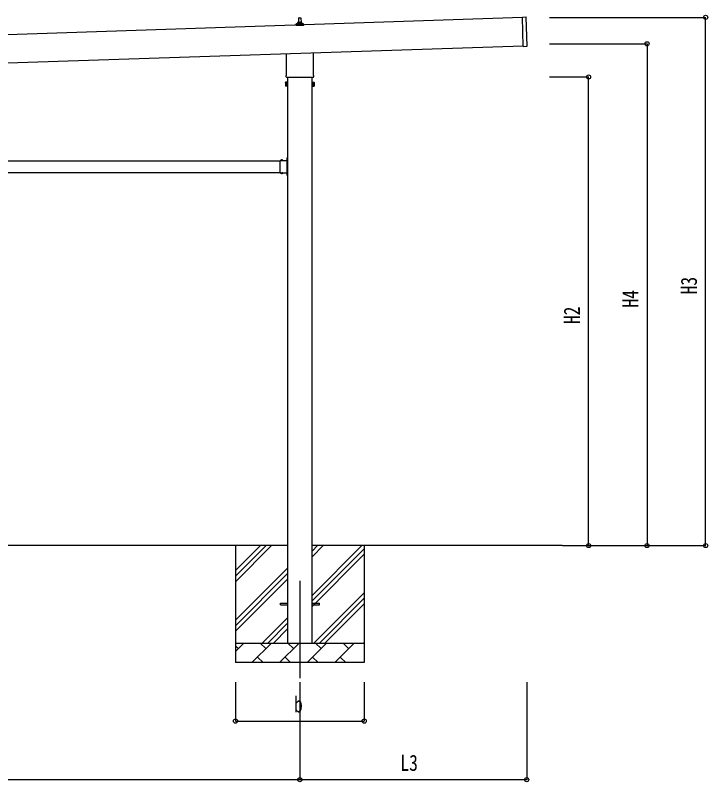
# Model space of a CAD drawing. Units: millimetres, scale not verified. Extents: x -10512 to 10512, y -7425 to 7425.
# Drawn here: x -1136 to 2414, y -3894 to 36 of the extents above; entities that cross this region are included whole.
import ezdxf
from ezdxf.enums import TextEntityAlignment as Align

# ---------------------------------------------------------------- set-up
doc = ezdxf.new("R2010")
doc.units = ezdxf.units.MM
doc.header["$LTSCALE"] = 30
for name, color, linetype in [('0-4_YKK_12', 2, 'Continuous'), ('0-5_YKK_13', 4, 'Continuous'), ('0-6_YKK_A1', 4, 'Continuous'), ('0-7_YKK_D', 6, 'Continuous')]:
    doc.layers.add(name, color=color, linetype=linetype)
doc.styles.add('ＭＳ ゴシック', font='')
doc.styles.get('ＭＳ ゴシック').set_extended_font_data('MS Gothic')

msp = doc.modelspace()

# ---------------------------------------------------------------- linework, layer by layer
at = {"layer": '0-4_YKK_12'}
msp.add_line((322.79, -2863.5), (322.79, -3363.5), dxfattribs=at)
at = {"layer": '0-5_YKK_13'}
for p, q in [((316.79, -0.91), (317.51, 22.62)), ((318.51, 23.59), (327.06, 23.59)), ((328.06, 22.62), (328.79, -0.91)), ((1463.59, 26.47), (1482.58, 27.1)), ((1468.59, -123.45), (1463.59, 26.47)), ((1488.54, -121.78), (1483.61, 26.14)), ((304.54, -16.41), (304.54, -8.69)), ((341.04, -16.41), (304.54, -16.41)), ((304.92, -7.91), (340.66, -7.91)), ((305.3, -7.72), (312.02, -6.09)), ((312.41, -5.91), (333.17, -5.91)), ((312.79, -5.12), (312.79, -0.91)), ((313.79, -0.91), (331.79, -0.91)), ((332.79, -5.12), (332.79, -0.91)), ((340.27, -7.72), (333.55, -6.09)), ((341.04, -16.41), (341.04, -8.69)), ((391.09, -156.33), (391.09, -270.39)), ((1468.59, -123.45), (1487.58, -122.81)), ((254.49, -270.39), (254.49, -160.88)), ((252.79, -279.17), (252.79, -273.67)), ((392.79, -273.67), (392.79, -279.17)), ((248.79, -308.67), (249.55, -307.35)), ((248.79, -308.67), (248.79, -325.67)), ((255.79, -312.26), (249.55, -312.26)), ((390.72, -282.67), (254.85, -282.67)), ((389.79, -312.26), (396.03, -312.26)), ((396.79, -308.67), (396.03, -307.35)), ((396.79, -308.67), (396.79, -325.67)), ((248.79, -325.67), (249.55, -326.98)), ((255.79, -322.07), (249.55, -322.07)), ((255.79, -326.98), (249.55, -326.98)), ((258.29, -326.37), (255.79, -326.37)), ((387.29, -326.37), (389.79, -326.37)), ((389.79, -322.07), (396.03, -322.07)), ((389.79, -326.98), (396.03, -326.98)), ((396.79, -325.67), (396.03, -326.98)), ((229.16, -708.4), (227.84, -705.74)), ((231.41, -708.4), (232.74, -705.74)), ((254.59, -700.5), (260.29, -700.5)), ((258.69, -699.37), (256.03, -698.05)), ((258.69, -701.63), (256.03, -702.95)), ((257.83, -695.77), (257.99, -695.77)), ((257.83, -705.24), (257.99, -705.24)), ((258.69, -693), (260.29, -693)), ((258.69, -709.96), (258.69, -693)), ((258.69, -696.47), (258.69, -704.54)), ((260.29, -697.5), (258.69, -697.5)), ((258.69, -698.5), (260.29, -698.5)), ((258.69, -702.5), (260.29, -702.5)), ((260.29, -703.5), (258.69, -703.5)), ((222.29, -718.79), (222.29, -708.4)), ((222.29, -708.4), (258.69, -708.4)), ((222.29, -760.79), (222.29, -720.21)), ((225.55, -707.54), (225.55, -707.7)), ((226.25, -708.4), (234.32, -708.4)), ((235.02, -707.54), (235.02, -707.7)), ((258.29, -710), (255.29, -710)), ((258.29, -718.79), (258.29, -712)), ((258.29, -760.79), (258.29, -720.21)), ((222.29, -772.6), (222.29, -762.21)), ((222.29, -772.6), (258.69, -772.6)), ((225.55, -773.46), (225.55, -773.3)), ((226.25, -772.6), (234.32, -772.6)), ((229.16, -772.6), (227.84, -775.26)), ((231.41, -772.6), (232.74, -775.26)), ((235.02, -773.46), (235.02, -773.3)), ((255.29, -771), (258.29, -771)), ((258.69, -779.37), (256.03, -778.05)), ((258.69, -781.63), (256.03, -782.95)), ((257.83, -775.77), (257.99, -775.77)), ((257.83, -785.24), (257.99, -785.24)), ((258.29, -769), (258.29, -762.21)), ((258.69, -788), (258.69, -771.04)), ((258.69, -776.47), (258.69, -784.54)), ((258.69, -778.5), (260.29, -778.5)), ((258.69, -782.5), (260.29, -782.5)), ((258.69, -788), (260.29, -788)), ((222.79, -2979), (260.29, -2979)), ((222.79, -2988), (222.79, -2979)), ((222.79, -2979), (260.29, -2979)), ((222.79, -2988), (222.79, -2979)), ((385.29, -2979), (422.79, -2979)), ((385.29, -2979), (422.79, -2979)), ((422.79, -2988), (422.79, -2979)), ((422.79, -2988), (422.79, -2979)), ((222.79, -2988), (260.29, -2988)), ((222.79, -2988), (260.29, -2988)), ((385.29, -2988), (422.79, -2988)), ((385.29, -2988), (422.79, -2988))]:
    msp.add_line(p, q, dxfattribs=at)
for points in [[(255.79, -326.98), (255.79, -307.35), (249.55, -307.35)], [(255.79, -326.37), (255.79, -307.97), (258.29, -307.97)], [(389.79, -326.37), (389.79, -307.97), (387.29, -307.97)], [(389.79, -326.98), (389.79, -307.35), (396.03, -307.35)], [(260.29, -708), (260.29, -702), (260.29, -699), (260.29, -693)], [(258.29, -712), (255.29, -712), (255.29, -708.4)], [(258.29, -769), (255.29, -769), (255.29, -772.6)], [(260.29, -788), (260.29, -782), (260.29, -779), (260.29, -773)]]:
    msp.add_lwpolyline(points, dxfattribs=at)
for points in [[(258.29, -327.67), (258.29, -306.67), (260.29, -306.67), (260.29, -327.67)], [(387.29, -327.67), (387.29, -306.67), (385.29, -306.67), (385.29, -327.67)]]:
    msp.add_lwpolyline(points, close=True, dxfattribs=at)
for centre, radius, start, end in [((316.87, -1.54), 4.13, 90, 171.17633), ((318.51, 22.59), 1, 90, 178.60509), ((326.12, -0.91), 4.83, 133.60282, 180), ((319.45, -0.91), 4.83, 0, 46.39718), ((327.06, 22.59), 1, 1.39491, 90), ((328.7, -1.54), 4.13, 8.82367, 90), ((1482.61, 26.1), 1, 1.90915, 91.90915), ((305.54, -8.69), 1, 103.62699, 180), ((311.79, -5.12), 1, 283.62699, 0), ((313.79, -1.91), 1, 90, 180), ((331.79, -1.91), 1, 0, 90), ((333.79, -5.12), 1, 180, 256.37301), ((340.04, -8.69), 1, 0, 76.37301), ((1487.54, -121.81), 1, 271.90915, 1.90915), ((256.79, -273.67), 4, 125.09963, 180), ((388.79, -273.67), 4, 0, 54.90037), ((253.13, -309.81), 4.34, 145.61575, 214.38425), ((265.03, -317.17), 16.24, 162.41205, 197.58795), ((256.79, -279.17), 4, 180, 194.47751), ((256.79, -279.17), 4, 194.47751, 241.04498), ((388.79, -279.17), 4, 298.95502, 345.52249), ((388.79, -279.17), 4, 345.52249, 0), ((392.44, -309.81), 4.34, 325.61575, 34.38425), ((380.55, -317.17), 16.24, 342.41205, 17.58795), ((253.13, -324.53), 4.34, 145.61575, 214.38425), ((392.44, -324.53), 4.34, 325.61575, 34.38425), ((226.42, -707.54), 0.862, 129.12355, 180), ((230.29, -712.3), 7, 90, 129.12355), ((230.29, -712.3), 7, 50.87645, 90), ((234.16, -707.54), 0.862, 0, 50.87645), ((262.59, -700.5), 7, 140.87645, 180), ((262.59, -700.5), 7, 180, 219.12355), ((257.83, -696.63), 0.862, 90, 140.87645), ((257.83, -704.37), 0.862, 219.12355, 270), ((257.99, -696.47), 0.7, 0, 90), ((257.99, -704.54), 0.7, 270, 0), ((221.59, -719.5), 1, 314.427, 45.573), ((226.25, -707.7), 0.7, 180, 270), ((234.32, -707.7), 0.7, 270, 0), ((258.99, -719.5), 1, 134.427, 225.573), ((258.29, -708), 2, 270, 0), ((221.59, -761.5), 1, 314.427, 45.573), ((226.25, -773.3), 0.7, 90, 180), ((226.42, -773.46), 0.862, 180, 230.87645), ((230.29, -768.7), 7, 230.87645, 270), ((230.29, -768.7), 7, 270, 309.12355), ((234.32, -773.3), 0.7, 0, 90), ((234.16, -773.46), 0.862, 309.12355, 0), ((262.59, -780.5), 7, 140.87645, 180), ((262.59, -780.5), 7, 180, 219.12355), ((257.83, -776.63), 0.862, 90, 140.87645), ((257.83, -784.37), 0.862, 219.12355, 270), ((258.99, -761.5), 1, 134.427, 225.573), ((257.99, -776.47), 0.7, 0, 90), ((257.99, -784.54), 0.7, 270, 0), ((258.29, -773), 2, 0, 90)]:
    msp.add_arc(centre, radius, start, end, dxfattribs=at)
at = {"layer": '0-6_YKK_A1'}
for p, q in [((1463.66, 24.47), (-3928.41, -155.23)), ((-3923.58, -300.15), (1468.49, -120.42)), ((260.29, -282.67), (260.29, -3183.5)), ((385.29, -3183.5), (385.29, -282.67)), ((-2676.71, -710.5), (222.29, -710.5)), ((-2676.71, -770.5), (222.29, -770.5)), ((255.29, -770.5), (259.79, -770.5)), ((260.29, -2683.5), (-2714.71, -2683.5)), ((-7.21, -2683.5), (-7.21, -3283.5)), ((-7.21, -2868.55), (177.84, -2683.5)), ((-7.21, -2840.27), (149.55, -2683.5)), ((-7.21, -2811.98), (121.27, -2683.5)), ((1667.89, -2683.5), (385.29, -2683.5)), ((385.29, -2938.6), (640.39, -2683.5)), ((385.29, -2740.61), (442.4, -2683.5)), ((385.29, -2712.32), (414.11, -2683.5)), ((385.29, -2966.88), (652.79, -2699.38)), ((652.79, -2683.5), (652.79, -3283.5)), ((385.29, -2995.17), (652.79, -2727.67)), ((-7.21, -3066.54), (260.29, -2799.04)), ((-7.21, -3094.82), (260.29, -2827.32)), ((-7.21, -3123.11), (260.29, -2855.61)), ((394.95, -3183.5), (652.79, -2925.66)), ((423.23, -3183.5), (652.79, -2953.94)), ((451.51, -3183.5), (652.79, -2982.23)), ((130.39, -3183.5), (260.29, -3053.6)), ((158.67, -3183.5), (260.29, -3081.88)), ((186.96, -3183.5), (260.29, -3110.17)), ((649.5, -3183.5), (652.79, -3180.22)), ((-7.21, -3183.5), (652.79, -3183.5)), ((-7.21, -3226.39), (35.68, -3183.5)), ((7.13, -3212.05), (-7.21, -3197.71)), ((77.1, -3283.5), (177.1, -3183.5)), ((148.55, -3212.05), (120, -3183.5)), ((218.52, -3283.5), (318.52, -3183.5)), ((289.97, -3212.05), (261.42, -3183.5)), ((359.95, -3283.5), (459.95, -3183.5)), ((431.39, -3212.05), (402.84, -3183.5)), ((501.37, -3283.5), (601.37, -3183.5)), ((572.81, -3212.05), (544.26, -3183.5)), ((105.66, -3254.95), (134.21, -3283.5)), ((247.08, -3254.95), (275.63, -3283.5)), ((388.5, -3254.95), (417.05, -3283.5)), ((529.92, -3254.95), (558.47, -3283.5)), ((652.79, -3283.5), (-7.21, -3283.5))]:
    msp.add_line(p, q, dxfattribs=at)
msp.add_lwpolyline([(255.29, -710.5), (259.79, -710.5), (259.79, -770.5)], dxfattribs=at)
at = {"layer": '0-7_YKK_D'}
for p, q in [((1603.16, 25.02), (2404.16, 25.02)), ((2403.16, -2683.5), (2403.16, 25.02)), ((1603.16, -110.17), (2104.16, -110.17)), ((2103.16, -110.17), (2103.16, -2683.5)), ((1603.16, -280.17), (1804.16, -280.17)), ((1803.16, -2683.5), (1803.16, -280.17)), ((1668.89, -2683.5), (1804.16, -2683.5)), ((1669.89, -2683.5), (2404.16, -2683.5)), ((1670.89, -2683.5), (2104.16, -2683.5)), ((-7.21, -3383.5), (-7.21, -3584.5)), ((322.79, -3383.5), (322.79, -3884.5)), ((322.79, -3383.5), (322.79, -3884.5)), ((652.79, -3383.5), (652.79, -3584.5)), ((1485.97, -3383.5), (1485.97, -3884.5)), ((-7.21, -3583.5), (652.79, -3583.5)), ((-2777.21, -3883.5), (322.79, -3883.5)), ((322.79, -3883.5), (1485.97, -3883.5))]:
    msp.add_line(p, q, dxfattribs=at)
for centre in [(2403.16, 25.02), (2103.16, -110.17), (1803.16, -280.17), (1803.16, -2683.5), (2103.16, -2683.5), (2403.16, -2683.5), (-7.21, -3583.5), (652.79, -3583.5), (322.79, -3883.5), (322.79, -3883.5), (1485.97, -3883.5)]:
    msp.add_circle(centre, 10.62, dxfattribs=at)

# ---------------------------------------------------------------- texts
at = {"layer": '0-7_YKK_D', "style": 'ＭＳ ゴシック', "width": 0.8}
for s, p in [('H3', (2383.16, -1395.24)), ('H4', (2083.16, -1462.83)), ('H2', (1783.16, -1547.83))]:
    msp.add_text(s, height=82.48, rotation=90, dxfattribs=at).set_placement(p, align=Align.BOTTOM_LEFT)
for s, p in [('b', (292.79, -3563.5)), ('L3', (838.38, -3863.5))]:
    msp.add_text(s, height=82.48, dxfattribs=at).set_placement(p, align=Align.BOTTOM_LEFT)

doc.saveas('drawing.dxf')
